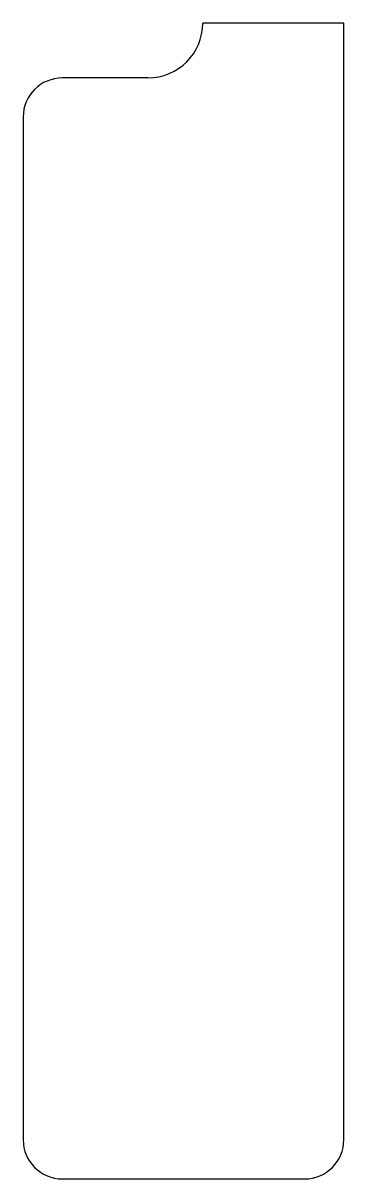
# Model space of a CAD drawing. Header units: millimetres. Extents: x -5.1 to 5.1, y -17.6 to 19.3.
import ezdxf

# ---------------------------------------------------------------- set-up
doc = ezdxf.new("R2010")
doc.units = ezdxf.units.MM

msp = doc.modelspace()

# ---------------------------------------------------------------- linework, layer by layer
at = {"color": 7, "linetype": 'Continuous', "lineweight": 25}
for p, q in [((5.115, 19.325), (0.615, 19.325)), ((5.115, -16.325), (5.115, 19.325)), ((-1.135, 17.575), (-3.865, 17.575)), ((-5.115, 16.325), (-5.115, -16.325)), ((-3.865, -17.575), (3.865, -17.575))]:
    msp.add_line(p, q, dxfattribs=at)
for centre, radius, start, end in [((-1.135, 19.325), 1.75, 270, 0), ((-3.865, 16.325), 1.25, 90, 180), ((-3.865, -16.325), 1.25, 180, 270), ((3.865, -16.325), 1.25, 270, 0)]:
    msp.add_arc(centre, radius, start, end, dxfattribs=at)

doc.saveas('drawing.dxf')
